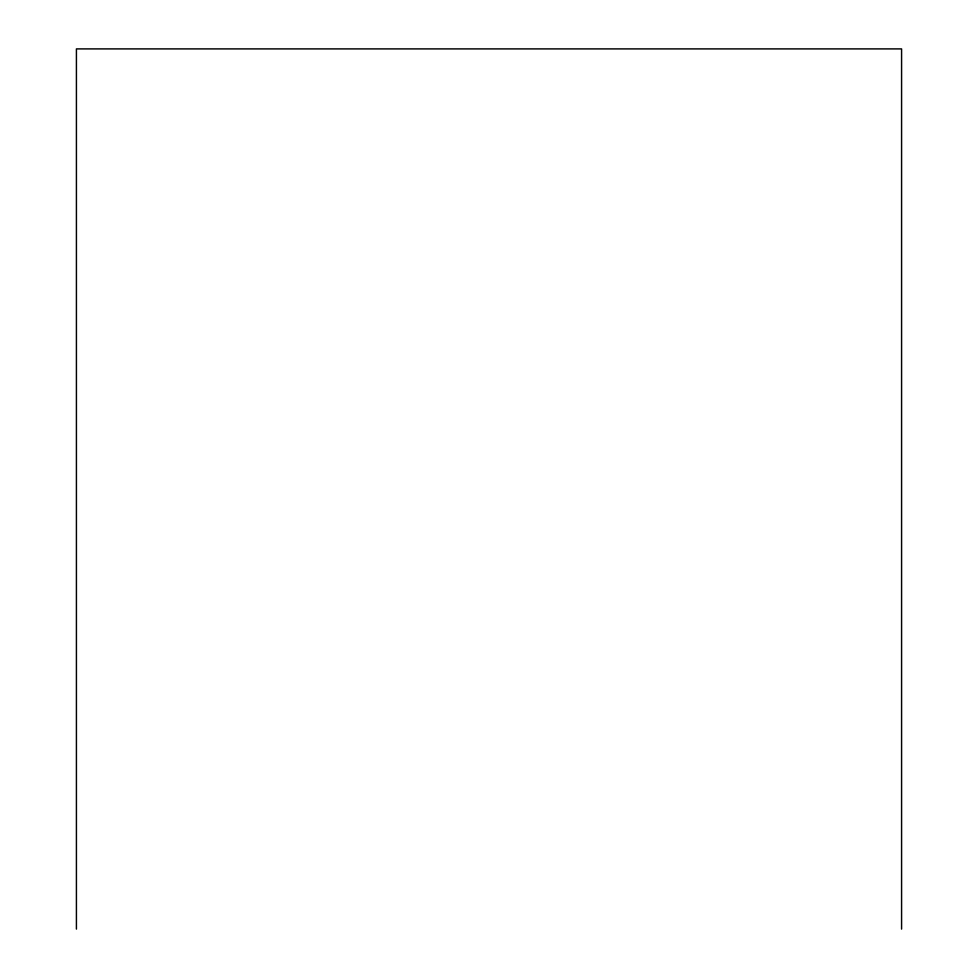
<?xml version="1.0" encoding="UTF-8"?>
<svg xmlns="http://www.w3.org/2000/svg" width="978" height="978" viewBox="0 0 978 978"><rect width="100%" height="100%" fill="white"/><g stroke="black" fill="none" stroke-linecap="round" stroke-linejoin="round"><path stroke-width="1.47" d="M901.582 929.1L901.582 48.9L76.418 48.9L76.418 929.1"/></g></svg>
